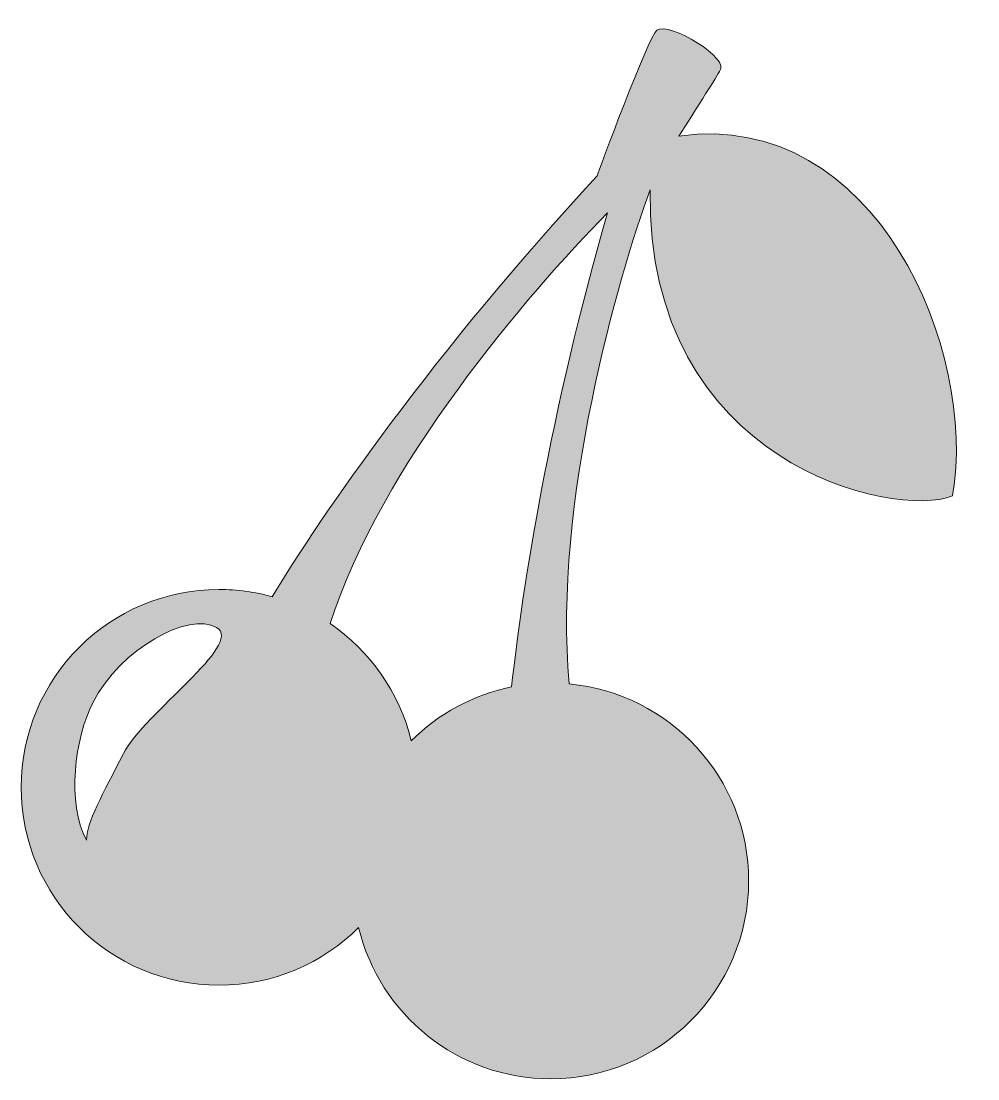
# Model space of a CAD drawing. Header units: inches. Extents: x 0 to 93, y 0 to 102.
import ezdxf

# ---------------------------------------------------------------- set-up
doc = ezdxf.new("R2010")
doc.units = ezdxf.units.IN
doc.header["$MEASUREMENT"] = 0
doc.layers.add('Layer 1', color=7, linetype='Continuous')

msp = doc.modelspace()

# ---------------------------------------------------------------- hatches: boundary and pattern name
at = {"layer": 'Layer 1', "true_color": 0xdf0028}
h = msp.add_hatch(color=242, dxfattribs=at)
h.dxf.hatch_style = 2
edge = h.paths.add_edge_path()
edge.add_spline(control_points=[(63.66, 91.22), (65.13, 93.49), (67.08, 96.59), (67.6, 97.47), (68.81, 98.68), (62.68, 102.34), (61.53, 101.47), (60.72, 100.85), (55.81, 87.62), (55.76, 87.36), (40.1, 70.52), (28.84, 54.21), (24.29, 46.65), (22.65, 47.1), (20.93, 47.35), (19.15, 47.35), (8.57, 47.35), (0, 38.78), (0, 28.21), (0, 17.63), (8.57, 9.06), (19.15, 9.06), (24.42, 9.06), (29.2, 11.19), (32.66, 14.64), (34.69, 6.24), (42.25, 0), (51.27, 0), (61.84, 0), (70.42, 8.57), (70.42, 19.15), (70.42, 29.12), (62.79, 37.31), (53.05, 38.21), (51.44, 55.66), (57.86, 77.83), (60.88, 86.01), (60.52, 59.48), (84.54, 54.11), (90.16, 56.41), (92.61, 70.39), (82.79, 93.89), (63.66, 91.22)], knot_values=[0, 0, 0, 0, 1, 1, 1, 2, 2, 2, 3, 3, 3, 4, 4, 4, 5, 5, 5, 6, 6, 6, 7, 7, 7, 8, 8, 8, 9, 9, 9, 10, 10, 10, 11, 11, 11, 12, 12, 12, 13, 13, 13, 14, 14, 14, 14], degree=3, periodic=1)
edge = h.paths.add_edge_path()
edge.add_spline(control_points=[(9.9, 31.47), (7.91, 27.55), (6.28, 24.78), (6.34, 23.08), (4.35, 26.69), (5.21, 33), (6.96, 36.44), (9.59, 41.6), (16.25, 45.26), (18.92, 43.66), (21.6, 42.05), (11.89, 35.4), (9.9, 31.47)], knot_values=[0, 0, 0, 0, 1, 1, 1, 2, 2, 2, 3, 3, 3, 4, 4, 4, 4], degree=3, periodic=1)
edge = h.paths.add_edge_path()
edge.add_spline(control_points=[(47.48, 37.92), (43.72, 37.16), (40.37, 35.31), (37.76, 32.71), (36.63, 37.4), (33.77, 41.41), (29.9, 44.05), (34.84, 59.42), (49.04, 75.96), (56.76, 83.79), (51.21, 64.56), (48.47, 47.38), (47.48, 37.92)], knot_values=[0, 0, 0, 0, 1, 1, 1, 2, 2, 2, 3, 3, 3, 4, 4, 4, 4], degree=3, periodic=1)

# ---------------------------------------------------------------- linework, layer by layer
at = {"layer": 'Layer 1', "lineweight": 0}
for points, knots in [([(63.66, 91.22), (65.13, 93.49), (67.08, 96.59), (67.6, 97.47), (68.81, 98.68), (62.68, 102.34), (61.53, 101.47), (60.72, 100.85), (55.81, 87.62), (55.76, 87.36), (40.1, 70.52), (28.84, 54.21), (24.29, 46.65), (22.65, 47.1), (20.93, 47.35), (19.15, 47.35), (8.57, 47.35), (0, 38.78), (0, 28.21), (0, 17.63), (8.57, 9.06), (19.15, 9.06), (24.42, 9.06), (29.2, 11.19), (32.66, 14.64), (34.69, 6.24), (42.25, 0), (51.27, 0), (61.84, 0), (70.42, 8.57), (70.42, 19.15), (70.42, 29.12), (62.79, 37.31), (53.05, 38.21), (51.44, 55.66), (57.86, 77.83), (60.88, 86.01), (60.52, 59.48), (84.54, 54.11), (90.16, 56.41), (92.61, 70.39), (82.79, 93.89), (63.66, 91.22)], [0, 0, 0, 0, 1, 1, 1, 2, 2, 2, 3, 3, 3, 4, 4, 4, 5, 5, 5, 6, 6, 6, 7, 7, 7, 8, 8, 8, 9, 9, 9, 10, 10, 10, 11, 11, 11, 12, 12, 12, 13, 13, 13, 14, 14, 14, 14]), ([(47.48, 37.92), (43.72, 37.16), (40.37, 35.31), (37.76, 32.71), (36.63, 37.4), (33.77, 41.41), (29.9, 44.05), (34.84, 59.42), (49.04, 75.96), (56.76, 83.79), (51.21, 64.56), (48.47, 47.38), (47.48, 37.92)], [0, 0, 0, 0, 1, 1, 1, 2, 2, 2, 3, 3, 3, 4, 4, 4, 4]), ([(9.9, 31.47), (7.91, 27.55), (6.28, 24.78), (6.34, 23.08), (4.35, 26.69), (5.21, 33), (6.96, 36.44), (9.59, 41.6), (16.25, 45.26), (18.92, 43.66), (21.6, 42.05), (11.89, 35.4), (9.9, 31.47)], [0, 0, 0, 0, 1, 1, 1, 2, 2, 2, 3, 3, 3, 4, 4, 4, 4])]:
    msp.add_open_spline(points, degree=3, knots=knots, dxfattribs=at)

doc.saveas('drawing.dxf')
